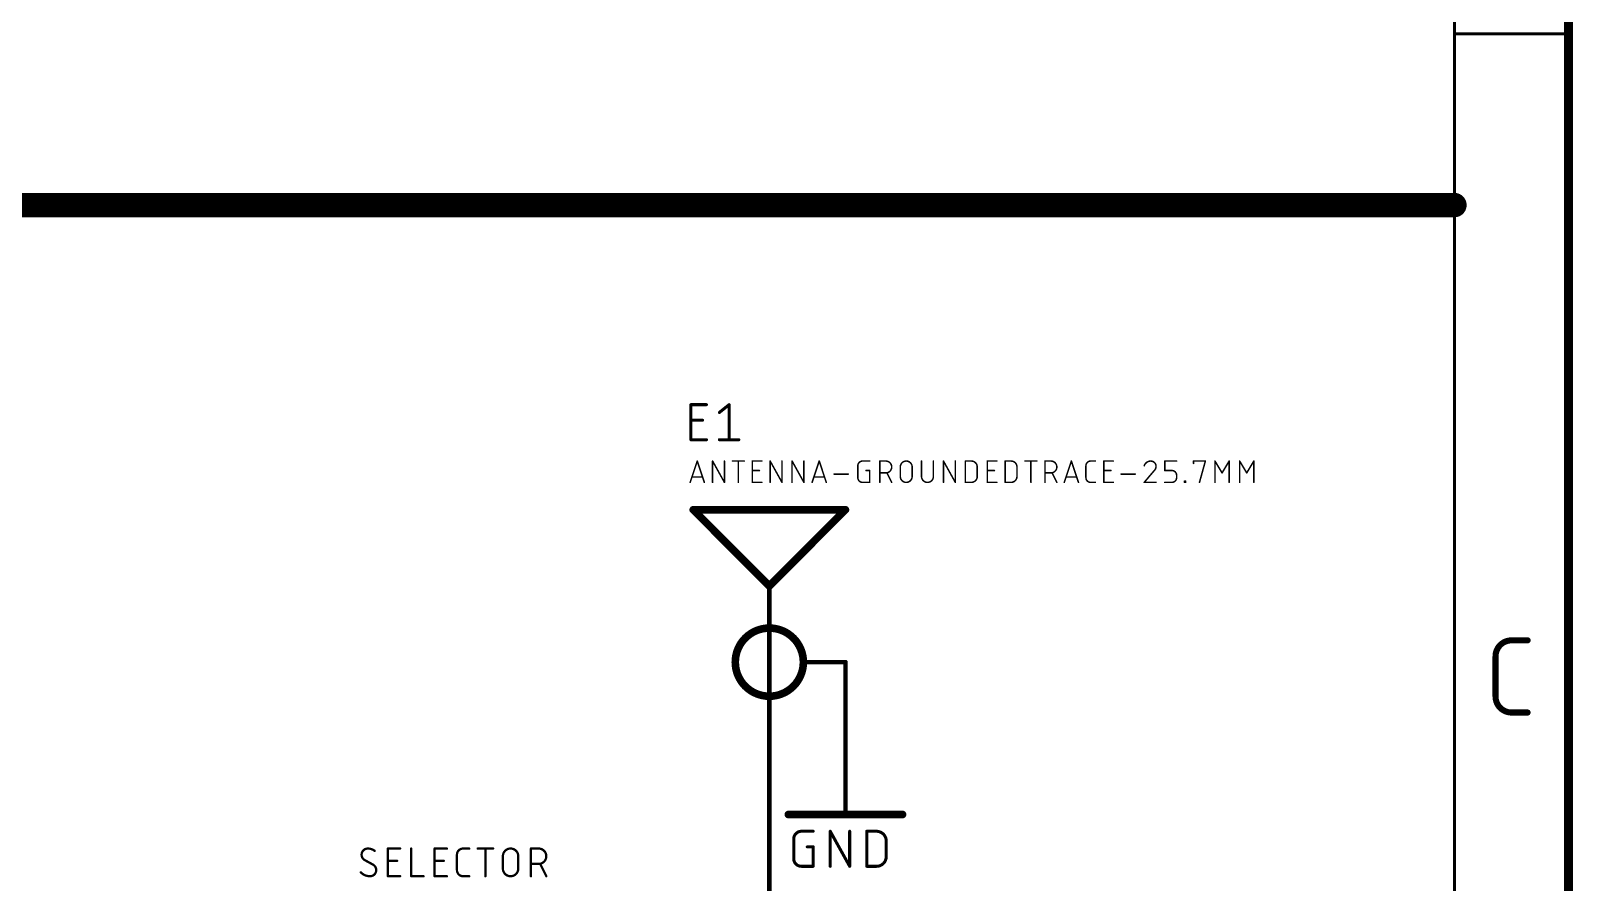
# Model space of a CAD drawing. Extents: x 0 to 261, y -15 to 164.
# Drawn here: x 209 to 260.5, y 46 to 74.4 of the extents above; entities that cross this region are included whole.
import ezdxf

# ---------------------------------------------------------------- set-up
doc = ezdxf.new("R2010")
doc.units = 0
for name, color, linetype in [('91', 110, 'CONTINUOUS'), ('94', 12, 'CONTINUOUS'), ('95', 253, 'CONTINUOUS'), ('96', 253, 'CONTINUOUS')]:
    doc.layers.add(name, color=color, linetype=linetype)

msp = doc.modelspace()

# ---------------------------------------------------------------- linework, layer by layer
at = {"layer": '91', "const_width": 0.1524}
msp.add_lwpolyline([(233.68, 43.18), (233.68, 50.8)], dxfattribs=at)
at = {"layer": '91', "const_width": 0.0762}
msp.add_lwpolyline([(233.7181, 50.8, 1), (233.6419, 50.8)], format="xyb", dxfattribs=at)
at = {"layer": '94'}
for points, const_width in [([(260.35, -15.24), (260.35, 163.83)], 0.3), ([(256.54, -11.43), (256.54, 160.02)], 0.1), ([(260.35, 74.295), (256.54, 74.295)], 0.1), ([(231.14, 58.42), (236.22, 58.42)], 0.254), ([(233.68, 55.88), (231.14, 58.42)], 0.254), ([(233.68, 55.88), (236.22, 58.42)], 0.254), ([(233.68, 55.88), (233.68, 53.34)], 0.1524), ([(258.445, 54.0672), (258.9798, 54.0672)], 0.2032), ([(257.9102, 52.1952), (257.9102, 53.5323)], 0.2032), ([(233.68, 50.8), (233.68, 53.34)], 0.1524), ([(234.95, 53.34), (236.22, 53.34)], 0.1524), ([(236.22, 50.8), (236.22, 53.34)], 0.1524), ([(258.9798, 51.6604), (258.445, 51.6604)], 0.2032), ([(236.22, 50.8), (236.22, 48.26)], 0.1524), ([(234.315, 48.26), (238.125, 48.26)], 0.254)]:
    msp.add_lwpolyline(points, dxfattribs=dict(at, const_width=const_width))
for points, const_width in [([(256.54, 74.32, 1), (256.54, 74.27)], 0.05), ([(260.35, 74.27, 1), (260.35, 74.32)], 0.05), ([(231.14, 58.4835, 1), (231.14, 58.3565)], 0.127), ([(231.1849, 58.4649, 1), (231.0951, 58.3751)], 0.127), ([(236.2649, 58.3751, 1), (236.1751, 58.4649)], 0.127), ([(236.22, 58.3565, 1), (236.22, 58.4835)], 0.127), ([(233.6351, 55.9249, 1), (233.7249, 55.8351)], 0.127), ([(233.6351, 55.8351, 1), (233.7249, 55.9249)], 0.127), ([(233.7181, 55.88, 1), (233.6419, 55.88)], 0.0762), ([(233.68, 52.2041, 1), (233.68, 54.4759, 1), (233.68, 52.2041)], 0.254), ([(258.445, 54.0672, 0.4142), (257.9102, 53.5323)], 0.2032), ([(258.445, 54.118, 1), (258.445, 54.0164)], 0.1016), ([(258.445, 54.0164, 1), (258.445, 54.1179)], 0.1016), ([(258.9798, 54.0164, 1), (258.9798, 54.118)], 0.1016), ([(257.961, 53.5323, 1), (257.8594, 53.5323)], 0.1016), ([(257.8594, 53.5323, 1), (257.961, 53.5323)], 0.1016), ([(233.7181, 53.34, 1), (233.6419, 53.34)], 0.0762), ([(233.6419, 53.34, 1), (233.7181, 53.34)], 0.0762), ([(234.95, 53.3781, 1), (234.95, 53.3019)], 0.0762), ([(236.2581, 53.34, 1), (236.1819, 53.34)], 0.0762), ([(236.22, 53.3019, 1), (236.22, 53.3781)], 0.0762), ([(257.9102, 52.1952, 0.4142), (258.445, 51.6604)], 0.2032), ([(257.961, 52.1952, 1), (257.8594, 52.1952)], 0.1016), ([(257.8594, 52.1952, 1), (257.961, 52.1952)], 0.1016), ([(258.445, 51.7112, 1), (258.445, 51.6095)], 0.1016), ([(258.445, 51.6095, 1), (258.445, 51.7112)], 0.1016), ([(258.9798, 51.6095, 1), (258.9798, 51.7112)], 0.1016), ([(233.6419, 50.8, 1), (233.7181, 50.8)], 0.0762), ([(236.2581, 50.8, 1), (236.1819, 50.8)], 0.0762), ([(236.1819, 50.8, 1), (236.2581, 50.8)], 0.0762), ([(234.315, 48.3235, 1), (234.315, 48.1965)], 0.127), ([(238.125, 48.1965, 1), (238.125, 48.3235)], 0.127), ([(236.1819, 48.26, 1), (236.2581, 48.26)], 0.0762)]:
    msp.add_lwpolyline(points, format="xyb", dxfattribs=dict(at, const_width=const_width))
at = {"layer": '95'}
for points, const_width in [([(127, 68.58), (256.54, 68.58)], 0.8128), ([(231.0638, 60.7568), (231.0638, 61.9252)], 0.1016), ([(231.0638, 61.9252), (231.5831, 61.9252)], 0.1016), ([(232.014, 61.6656), (232.3386, 61.9252)], 0.1016), ([(232.3386, 61.9252), (232.3386, 60.7568)], 0.1016), ([(231.0638, 61.4059), (231.4533, 61.4059)], 0.1016), ([(231.5831, 60.7568), (231.0638, 60.7568)], 0.1016), ([(232.014, 60.7568), (232.6632, 60.7568)], 0.1016), ([(220.9518, 46.2021), (220.9518, 47.1259)], 0.0762), ([(220.9518, 47.1259), (221.3624, 47.1259)], 0.0762), ([(221.7318, 47.1259), (221.7318, 46.2021)], 0.0762), ([(222.5118, 46.2021), (222.5118, 47.1259)], 0.0762), ([(222.5118, 47.1259), (222.9224, 47.1259)], 0.0762), ([(223.2575, 46.4074), (223.2575, 46.9206)], 0.0762), ([(223.4628, 47.1259), (223.6681, 47.1259)], 0.0762), ([(223.9501, 47.1259), (224.4633, 47.1259)], 0.0762), ([(224.2067, 46.2021), (224.2067, 47.1259)], 0.0762), ([(224.7901, 46.4587), (224.7901, 46.8693)], 0.0762), ([(225.3033, 46.8693), (225.3033, 46.4587)], 0.0762), ([(225.7257, 46.2021), (225.7257, 47.1259)], 0.0762), ([(225.7257, 47.1259), (225.9823, 47.1259)], 0.0762), ([(220.4607, 46.587), (220.1784, 46.741)], 0.0762), ([(220.9518, 46.7153), (221.2598, 46.7153)], 0.0762), ([(222.5118, 46.7153), (222.8198, 46.7153)], 0.0762), ([(225.9823, 46.6127), (225.7257, 46.6127)], 0.0762), ([(226.239, 46.2021), (226.0337, 46.6127)], 0.0762), ([(221.3624, 46.2021), (220.9518, 46.2021)], 0.0762), ([(221.7318, 46.2021), (222.1424, 46.2021)], 0.0762), ([(222.9224, 46.2021), (222.5118, 46.2021)], 0.0762), ([(223.6681, 46.2021), (223.4628, 46.2021)], 0.0762)]:
    msp.add_lwpolyline(points, dxfattribs=dict(at, const_width=const_width))
for points, const_width in [([(256.54, 68.3768, 1), (256.54, 68.7832)], 0.4064), ([(231.0892, 61.9252, 1), (231.0384, 61.9252)], 0.0508), ([(231.0638, 61.9506, 1), (231.0638, 61.8998)], 0.0508), ([(231.5831, 61.8998, 1), (231.5831, 61.9506)], 0.0508), ([(232.364, 61.9252, 1), (232.3132, 61.9252)], 0.0508), ([(232.3545, 61.9054, 1), (232.3227, 61.945)], 0.0508), ([(231.0638, 61.4313, 1), (231.0638, 61.3805)], 0.0508), ([(231.4533, 61.3805, 1), (231.4533, 61.4313)], 0.0508), ([(231.9982, 61.6854, 1), (232.0299, 61.6457)], 0.0508), ([(231.0638, 60.7822, 1), (231.0638, 60.7314)], 0.0508), ([(231.0384, 60.7568, 1), (231.0892, 60.7568)], 0.0508), ([(231.5831, 60.7314, 1), (231.5831, 60.7822)], 0.0508), ([(232.014, 60.7822, 1), (232.014, 60.7314)], 0.0508), ([(232.3132, 60.7568, 1), (232.364, 60.7568)], 0.0508), ([(232.6632, 60.7314, 1), (232.6632, 60.7822)], 0.0508), ([(220.2811, 47.1259, 0.4142), (220.0758, 46.9206)], 0.0762), ([(220.0758, 46.9206, 0.2656), (220.1784, 46.741)], 0.0762), ([(220.0948, 46.9206, 1), (220.0567, 46.9206)], 0.0381), ([(220.0567, 46.9206, 1), (220.0948, 46.9206)], 0.0381), ([(220.512, 47.0489, 0.1623), (220.2811, 47.1259)], 0.0762), ([(220.2811, 47.1449, 1), (220.281, 47.1069)], 0.0381), ([(220.281, 47.1068, 1), (220.2811, 47.1449)], 0.0381), ([(220.5006, 47.0337, 1), (220.5234, 47.0642)], 0.0381), ([(220.9518, 47.145, 1), (220.9518, 47.1069)], 0.0381), ([(220.9709, 47.1259, 1), (220.9328, 47.1259)], 0.0381), ([(221.3624, 47.1069, 1), (221.3624, 47.145)], 0.0381), ([(221.7509, 47.1259, 1), (221.7128, 47.1259)], 0.0381), ([(222.5118, 47.145, 1), (222.5118, 47.1069)], 0.0381), ([(222.5309, 47.1259, 1), (222.4928, 47.1259)], 0.0381), ([(222.9224, 47.1069, 1), (222.9224, 47.145)], 0.0381), ([(223.4628, 47.1259, 0.4142), (223.2575, 46.9206)], 0.0762), ([(223.2766, 46.9206, 1), (223.2385, 46.9206)], 0.0381), ([(223.2385, 46.9206, 1), (223.2766, 46.9206)], 0.0381), ([(223.4628, 47.145, 1), (223.4628, 47.1069)], 0.0381), ([(223.4628, 47.1069, 1), (223.4628, 47.1449)], 0.0381), ([(223.6681, 47.1069, 1), (223.6681, 47.145)], 0.0381), ([(223.9501, 47.145, 1), (223.9501, 47.1069)], 0.0381), ([(224.2257, 47.1259, 1), (224.1876, 47.1259)], 0.0381), ([(224.4633, 47.1069, 1), (224.4633, 47.145)], 0.0381), ([(225.3033, 46.8693, 1), (224.7901, 46.8693)], 0.0762), ([(224.8091, 46.8693, 1), (224.771, 46.8693)], 0.0381), ([(224.771, 46.8693, 1), (224.8091, 46.8693)], 0.0381), ([(225.3224, 46.8693, 1), (225.2843, 46.8693)], 0.0381), ([(225.2843, 46.8693, 1), (225.3224, 46.8693)], 0.0381), ([(225.7257, 47.145, 1), (225.7257, 47.1069)], 0.0381), ([(225.7448, 47.1259, 1), (225.7067, 47.1259)], 0.0381), ([(225.9823, 47.145, 1), (225.9823, 47.1069)], 0.0381), ([(225.9823, 46.6127, 1), (225.9823, 47.1259)], 0.0762), ([(225.9823, 47.1069, 1), (225.9823, 47.145)], 0.0381), ([(220.0501, 46.3304, 0.2), (220.358, 46.2021)], 0.0762), ([(220.0636, 46.3438, 1), (220.0366, 46.317)], 0.0381), ([(220.1875, 46.7577, 1), (220.1693, 46.7243)], 0.0381), ([(220.1687, 46.7246, 1), (220.1881, 46.7574)], 0.0381), ([(220.358, 46.2021, 0.4142), (220.5633, 46.4074)], 0.0762), ([(220.5633, 46.4074, 0.2656), (220.4607, 46.587)], 0.0762), ([(220.4703, 46.6034, 1), (220.451, 46.5706)], 0.0381), ([(220.4516, 46.5703, 1), (220.4698, 46.6037)], 0.0381), ([(220.5824, 46.4074, 1), (220.5443, 46.4074)], 0.0381), ([(220.5443, 46.4074, 1), (220.5824, 46.4074)], 0.0381), ([(220.9518, 46.7344, 1), (220.9518, 46.6963)], 0.0381), ([(221.2598, 46.6963, 1), (221.2598, 46.7344)], 0.0381), ([(222.5118, 46.7344, 1), (222.5118, 46.6963)], 0.0381), ([(222.8198, 46.6963, 1), (222.8198, 46.7344)], 0.0381), ([(223.2575, 46.4074, 0.4142), (223.4628, 46.2021)], 0.0762), ([(223.2766, 46.4074, 1), (223.2385, 46.4074)], 0.0381), ([(223.2385, 46.4074, 1), (223.2766, 46.4074)], 0.0381), ([(224.7901, 46.4587, 1), (225.3033, 46.4587)], 0.0762), ([(224.8091, 46.4587, 1), (224.771, 46.4587)], 0.0381), ([(224.771, 46.4587, 1), (224.8091, 46.4587)], 0.0381), ([(225.3224, 46.4587, 1), (225.2843, 46.4587)], 0.0381), ([(225.2843, 46.4587, 1), (225.3224, 46.4587)], 0.0381), ([(225.7257, 46.6317, 1), (225.7257, 46.5936)], 0.0381), ([(225.9823, 46.6317, 1), (225.9823, 46.5936)], 0.0381), ([(225.9823, 46.5936, 1), (225.9823, 46.6317)], 0.0381), ([(226.0507, 46.6212, 1), (226.0166, 46.6042)], 0.0381), ([(220.358, 46.2211, 1), (220.358, 46.183)], 0.0381), ([(220.358, 46.1831, 1), (220.358, 46.2211)], 0.0381), ([(220.9518, 46.2212, 1), (220.9518, 46.1831)], 0.0381), ([(220.9328, 46.2021, 1), (220.9709, 46.2021)], 0.0381), ([(221.3624, 46.1831, 1), (221.3624, 46.2212)], 0.0381), ([(221.7318, 46.2212, 1), (221.7318, 46.1831)], 0.0381), ([(221.7128, 46.2021, 1), (221.7509, 46.2021)], 0.0381), ([(222.1424, 46.1831, 1), (222.1424, 46.2212)], 0.0381), ([(222.5118, 46.2212, 1), (222.5118, 46.1831)], 0.0381), ([(222.4928, 46.2021, 1), (222.5309, 46.2021)], 0.0381), ([(222.9224, 46.1831, 1), (222.9224, 46.2212)], 0.0381), ([(223.4628, 46.2212, 1), (223.4628, 46.1831)], 0.0381), ([(223.4628, 46.1831, 1), (223.4628, 46.2212)], 0.0381), ([(223.6681, 46.1831, 1), (223.6681, 46.2212)], 0.0381), ([(224.1876, 46.2021, 1), (224.2257, 46.2021)], 0.0381), ([(225.7067, 46.2021, 1), (225.7448, 46.2021)], 0.0381), ([(226.2219, 46.1936, 1), (226.256, 46.2106)], 0.0381)]:
    msp.add_lwpolyline(points, format="xyb", dxfattribs=dict(at, const_width=const_width))
at = {"layer": '96'}
for points, const_width in [([(231.0384, 59.3344), (231.2755, 60.0456)], 0.0508), ([(231.2755, 60.0456), (231.5125, 59.3344)], 0.0508), ([(231.7866, 59.3344), (231.7866, 60.0456)], 0.0508), ([(231.7866, 60.0456), (232.1817, 59.3344)], 0.0508), ([(232.1817, 59.3344), (232.1817, 60.0456)], 0.0508), ([(232.4495, 60.0456), (232.8446, 60.0456)], 0.0508), ([(232.6471, 59.3344), (232.6471, 60.0456)], 0.0508), ([(233.1137, 59.3344), (233.1137, 60.0456)], 0.0508), ([(233.1137, 60.0456), (233.4298, 60.0456)], 0.0508), ([(233.1137, 59.7295), (233.3508, 59.7295)], 0.0508), ([(233.7068, 59.3344), (233.7068, 60.0456)], 0.0508), ([(233.7068, 60.0456), (234.1019, 59.3344)], 0.0508), ([(234.1019, 59.3344), (234.1019, 60.0456)], 0.0508), ([(234.4383, 59.3344), (234.4383, 60.0456)], 0.0508), ([(234.4383, 60.0456), (234.8334, 59.3344)], 0.0508), ([(234.8334, 59.3344), (234.8334, 60.0456)], 0.0508), ([(235.1075, 59.3344), (235.3445, 60.0456)], 0.0508), ([(235.3445, 60.0456), (235.5816, 59.3344)], 0.0508), ([(236.6329, 59.4924), (236.6329, 59.8876)], 0.0508), ([(236.7909, 60.0456), (237.028, 60.0456)], 0.0508), ([(236.9094, 59.7295), (237.028, 59.7295)], 0.0508), ([(237.028, 59.7295), (237.028, 59.3344)], 0.0508), ([(237.3684, 59.3344), (237.3684, 60.0456)], 0.0508), ([(237.3684, 60.0456), (237.566, 60.0456)], 0.0508), ([(238.0502, 59.532), (238.0502, 59.848)], 0.0508), ([(238.4453, 59.848), (238.4453, 59.532)], 0.0508), ([(238.7588, 60.0456), (238.7588, 59.532)], 0.0508), ([(239.1539, 59.532), (239.1539, 60.0456)], 0.0508), ([(239.4903, 59.3344), (239.4903, 60.0456)], 0.0508), ([(239.4903, 60.0456), (239.8855, 59.3344)], 0.0508), ([(239.8855, 59.3344), (239.8855, 60.0456)], 0.0508), ([(240.2219, 59.3344), (240.2219, 60.0456)], 0.0508), ([(240.2219, 60.0456), (240.4194, 60.0456)], 0.0508), ([(240.617, 59.848), (240.617, 59.532)], 0.0508), ([(240.9546, 59.3344), (240.9546, 60.0456)], 0.0508), ([(240.9546, 60.0456), (241.2707, 60.0456)], 0.0508), ([(240.9546, 59.7295), (241.1917, 59.7295)], 0.0508), ([(241.5477, 59.3344), (241.5477, 60.0456)], 0.0508), ([(241.5477, 60.0456), (241.7453, 60.0456)], 0.0508), ([(241.9428, 59.848), (241.9428, 59.532)], 0.0508), ([(242.2107, 60.0456), (242.6058, 60.0456)], 0.0508), ([(242.4082, 59.3344), (242.4082, 60.0456)], 0.0508), ([(242.8777, 59.3344), (242.8777, 60.0456)], 0.0508), ([(242.8777, 60.0456), (243.0752, 60.0456)], 0.0508), ([(243.5199, 59.3344), (243.757, 60.0456)], 0.0508), ([(243.757, 60.0456), (243.994, 59.3344)], 0.0508), ([(244.2434, 59.4924), (244.2434, 59.8876)], 0.0508), ([(244.4014, 60.0456), (244.5595, 60.0456)], 0.0508), ([(244.8408, 59.3344), (244.8408, 60.0456)], 0.0508), ([(244.8408, 60.0456), (245.1569, 60.0456)], 0.0508), ([(244.8408, 59.7295), (245.0779, 59.7295)], 0.0508), ([(246.5241, 59.7295), (246.1883, 59.3344)], 0.0508), ([(246.8741, 59.7295), (246.8741, 60.0456)], 0.0508), ([(246.8741, 60.0456), (247.2692, 60.0456)], 0.0508), ([(247.1112, 59.7295), (246.8741, 59.7295)], 0.0508), ([(247.8342, 59.9666), (247.8342, 60.0456)], 0.0508), ([(247.8342, 60.0456), (248.2293, 60.0456)], 0.0508), ([(248.2293, 60.0456), (248.0318, 59.3344)], 0.0508), ([(248.5491, 59.3344), (248.5491, 60.0456)], 0.0508), ([(248.5491, 60.0456), (248.7861, 59.6505)], 0.0508), ([(248.7861, 59.6505), (249.0232, 60.0456)], 0.0508), ([(249.0232, 60.0456), (249.0232, 59.3344)], 0.0508), ([(249.372, 59.3344), (249.372, 60.0456)], 0.0508), ([(249.372, 60.0456), (249.6091, 59.6505)], 0.0508), ([(249.6091, 59.6505), (249.8462, 60.0456)], 0.0508), ([(249.8462, 60.0456), (249.8462, 59.3344)], 0.0508), ([(231.4533, 59.5122), (231.0977, 59.5122)], 0.0508), ([(233.4298, 59.3344), (233.1137, 59.3344)], 0.0508), ([(235.5223, 59.5122), (235.1667, 59.5122)], 0.0508), ([(235.839, 59.611), (236.3131, 59.611)], 0.0508), ([(237.028, 59.3344), (236.7909, 59.3344)], 0.0508), ([(237.566, 59.6505), (237.3684, 59.6505)], 0.0508), ([(237.7635, 59.3344), (237.6055, 59.6505)], 0.0508), ([(240.4194, 59.3344), (240.2219, 59.3344)], 0.0508), ([(241.2707, 59.3344), (240.9546, 59.3344)], 0.0508), ([(241.7453, 59.3344), (241.5477, 59.3344)], 0.0508), ([(243.0752, 59.6505), (242.8777, 59.6505)], 0.0508), ([(243.2728, 59.3344), (243.1147, 59.6505)], 0.0508), ([(243.9348, 59.5122), (243.5792, 59.5122)], 0.0508), ([(244.5595, 59.3344), (244.4014, 59.3344)], 0.0508), ([(245.1569, 59.3344), (244.8408, 59.3344)], 0.0508), ([(245.4173, 59.611), (245.8914, 59.611)], 0.0508), ([(246.1883, 59.3344), (246.5834, 59.3344)], 0.0508), ([(246.8741, 59.3344), (247.1112, 59.3344)], 0.0508), ([(247.2692, 59.4924), (247.2692, 59.5715)], 0.0508), ([(247.5319, 59.3344), (247.5319, 59.3739)], 0.0508), ([(247.5319, 59.3739), (247.5714, 59.3739)], 0.0508), ([(247.5714, 59.3344), (247.5319, 59.3344)], 0.0508), ([(247.5714, 59.3739), (247.5714, 59.3344)], 0.0508), ([(234.4928, 46.7924), (234.4928, 47.4416)], 0.1016), ([(234.7524, 47.7012), (235.1419, 47.7012)], 0.1016), ([(235.712, 46.5328), (235.712, 47.7012)], 0.1016), ([(235.712, 47.7012), (236.3611, 46.5328)], 0.1016), ([(236.3611, 46.5328), (236.3611, 47.7012)], 0.1016), ([(236.9312, 46.5328), (236.9312, 47.7012)], 0.1016), ([(236.9312, 47.7012), (237.2557, 47.7012)], 0.1016), ([(237.5803, 47.3766), (237.5803, 46.8574)], 0.1016), ([(234.9472, 47.1819), (235.1419, 47.1819)], 0.1016), ([(235.1419, 47.1819), (235.1419, 46.5328)], 0.1016), ([(235.1419, 46.5328), (234.7524, 46.5328)], 0.1016), ([(237.2557, 46.5328), (236.9312, 46.5328)], 0.1016)]:
    msp.add_lwpolyline(points, dxfattribs=dict(at, const_width=const_width))
for points, const_width in [([(231.2875, 60.0496, 1), (231.2634, 60.0416)], 0.0254), ([(231.2875, 60.0416, 1), (231.2634, 60.0496)], 0.0254), ([(231.7993, 60.0456, 1), (231.7739, 60.0456)], 0.0254), ([(231.7977, 60.0518, 1), (231.7755, 60.0394)], 0.0254), ([(232.1944, 60.0456, 1), (232.169, 60.0456)], 0.0254), ([(232.4495, 60.0583, 1), (232.4495, 60.0329)], 0.0254), ([(232.6598, 60.0456, 1), (232.6344, 60.0456)], 0.0254), ([(232.8446, 60.0329, 1), (232.8446, 60.0583)], 0.0254), ([(233.1264, 60.0456, 1), (233.101, 60.0456)], 0.0254), ([(233.1137, 60.0583, 1), (233.1137, 60.0329)], 0.0254), ([(233.1137, 59.7422, 1), (233.1137, 59.7168)], 0.0254), ([(233.3508, 59.7168, 1), (233.3508, 59.7422)], 0.0254), ([(233.4298, 60.0329, 1), (233.4298, 60.0583)], 0.0254), ([(233.7195, 60.0456, 1), (233.6941, 60.0456)], 0.0254), ([(233.7179, 60.0518, 1), (233.6957, 60.0394)], 0.0254), ([(234.1146, 60.0456, 1), (234.0892, 60.0456)], 0.0254), ([(234.451, 60.0456, 1), (234.4256, 60.0456)], 0.0254), ([(234.4494, 60.0518, 1), (234.4272, 60.0394)], 0.0254), ([(234.8461, 60.0456, 1), (234.8207, 60.0456)], 0.0254), ([(235.3566, 60.0496, 1), (235.3325, 60.0416)], 0.0254), ([(235.3566, 60.0416, 1), (235.3325, 60.0496)], 0.0254), ([(236.7909, 60.0456, 0.4142), (236.6329, 59.8876)], 0.0508), ([(236.6456, 59.8876, 1), (236.6202, 59.8876)], 0.0254), ([(236.6202, 59.8876, 1), (236.6456, 59.8876)], 0.0254), ([(236.7909, 60.0583, 1), (236.7909, 60.0329)], 0.0254), ([(236.7909, 60.0329, 1), (236.7909, 60.0583)], 0.0254), ([(236.9094, 59.7422, 1), (236.9094, 59.7168)], 0.0254), ([(237.0407, 59.7295, 1), (237.0153, 59.7295)], 0.0254), ([(237.028, 60.0329, 1), (237.028, 60.0583)], 0.0254), ([(237.028, 59.7168, 1), (237.028, 59.7422)], 0.0254), ([(237.3811, 60.0456, 1), (237.3557, 60.0456)], 0.0254), ([(237.3684, 60.0583, 1), (237.3684, 60.0329)], 0.0254), ([(237.566, 59.6505, 1), (237.566, 60.0456)], 0.0508), ([(237.566, 60.0583, 1), (237.566, 60.0329)], 0.0254), ([(237.566, 60.0329, 1), (237.566, 60.0583)], 0.0254), ([(238.4453, 59.848, 1), (238.0502, 59.848)], 0.0508), ([(238.0629, 59.848, 1), (238.0375, 59.848)], 0.0254), ([(238.0375, 59.848, 1), (238.0629, 59.848)], 0.0254), ([(238.458, 59.848, 1), (238.4326, 59.848)], 0.0254), ([(238.4326, 59.848, 1), (238.458, 59.848)], 0.0254), ([(238.7715, 60.0456, 1), (238.7461, 60.0456)], 0.0254), ([(239.1666, 60.0456, 1), (239.1412, 60.0456)], 0.0254), ([(239.503, 60.0456, 1), (239.4776, 60.0456)], 0.0254), ([(239.5014, 60.0518, 1), (239.4792, 60.0394)], 0.0254), ([(239.8982, 60.0456, 1), (239.8728, 60.0456)], 0.0254), ([(240.2346, 60.0456, 1), (240.2092, 60.0456)], 0.0254), ([(240.2219, 60.0583, 1), (240.2219, 60.0329)], 0.0254), ([(240.617, 59.848, 0.4142), (240.4194, 60.0456)], 0.0508), ([(240.4194, 60.0583, 1), (240.4194, 60.0329)], 0.0254), ([(240.4194, 60.0329, 1), (240.4194, 60.0583)], 0.0254), ([(240.6297, 59.848, 1), (240.6043, 59.848)], 0.0254), ([(240.6043, 59.848, 1), (240.6297, 59.848)], 0.0254), ([(240.9673, 60.0456, 1), (240.9419, 60.0456)], 0.0254), ([(240.9546, 60.0583, 1), (240.9546, 60.0329)], 0.0254), ([(240.9546, 59.7422, 1), (240.9546, 59.7168)], 0.0254), ([(241.1917, 59.7168, 1), (241.1917, 59.7422)], 0.0254), ([(241.2707, 60.0329, 1), (241.2707, 60.0583)], 0.0254), ([(241.5604, 60.0456, 1), (241.535, 60.0456)], 0.0254), ([(241.5477, 60.0583, 1), (241.5477, 60.0329)], 0.0254), ([(241.9428, 59.848, 0.4142), (241.7453, 60.0456)], 0.0508), ([(241.7453, 60.0583, 1), (241.7453, 60.0329)], 0.0254), ([(241.7453, 60.0329, 1), (241.7453, 60.0583)], 0.0254), ([(241.9555, 59.848, 1), (241.9301, 59.848)], 0.0254), ([(241.9301, 59.848, 1), (241.9555, 59.848)], 0.0254), ([(242.2107, 60.0583, 1), (242.2107, 60.0329)], 0.0254), ([(242.4209, 60.0456, 1), (242.3955, 60.0456)], 0.0254), ([(242.6058, 60.0329, 1), (242.6058, 60.0583)], 0.0254), ([(242.8904, 60.0456, 1), (242.865, 60.0456)], 0.0254), ([(242.8777, 60.0583, 1), (242.8777, 60.0329)], 0.0254), ([(243.0752, 59.6505, 1), (243.0752, 60.0456)], 0.0508), ([(243.0752, 60.0583, 1), (243.0752, 60.0329)], 0.0254), ([(243.0752, 60.0329, 1), (243.0752, 60.0583)], 0.0254), ([(243.769, 60.0496, 1), (243.7449, 60.0416)], 0.0254), ([(243.769, 60.0416, 1), (243.7449, 60.0496)], 0.0254), ([(244.4014, 60.0456, 0.4142), (244.2434, 59.8876)], 0.0508), ([(244.2561, 59.8876, 1), (244.2307, 59.8876)], 0.0254), ([(244.2307, 59.8876, 1), (244.2561, 59.8876)], 0.0254), ([(244.4014, 60.0583, 1), (244.4014, 60.0329)], 0.0254), ([(244.4014, 60.0329, 1), (244.4014, 60.0583)], 0.0254), ([(244.5595, 60.0329, 1), (244.5595, 60.0583)], 0.0254), ([(244.8535, 60.0456, 1), (244.8281, 60.0456)], 0.0254), ([(244.8408, 60.0583, 1), (244.8408, 60.0329)], 0.0254), ([(244.8408, 59.7422, 1), (244.8408, 59.7168)], 0.0254), ([(245.0779, 59.7168, 1), (245.0779, 59.7422)], 0.0254), ([(245.1569, 60.0329, 1), (245.1569, 60.0583)], 0.0254), ([(246.4056, 60.0456, 0.3252), (246.1883, 59.8876)], 0.0508), ([(246.1762, 59.8915, 1), (246.2004, 59.8836)], 0.0254), ([(246.5834, 59.8678, 0.4142), (246.4056, 60.0456)], 0.0508), ([(246.4056, 60.0583, 1), (246.4056, 60.0329)], 0.0254), ([(246.4056, 60.0329, 1), (246.4056, 60.0583)], 0.0254), ([(246.5241, 59.7295, 0.2052), (246.5834, 59.8678)], 0.0508), ([(246.5154, 59.7387, 1), (246.5329, 59.7203)], 0.0254), ([(246.5338, 59.7213, 1), (246.5145, 59.7377)], 0.0254), ([(246.5961, 59.8678, 1), (246.5707, 59.8678)], 0.0254), ([(246.5707, 59.8678, 1), (246.5961, 59.8678)], 0.0254), ([(246.8868, 60.0456, 1), (246.8614, 60.0456)], 0.0254), ([(246.8741, 60.0583, 1), (246.8741, 60.0329)], 0.0254), ([(246.8741, 59.7422, 1), (246.8741, 59.7168)], 0.0254), ([(246.8614, 59.7295, 1), (246.8868, 59.7295)], 0.0254), ([(247.2692, 59.5715, 0.4142), (247.1112, 59.7295)], 0.0508), ([(247.1112, 59.7422, 1), (247.1112, 59.7168)], 0.0254), ([(247.1112, 59.7168, 1), (247.1112, 59.7422)], 0.0254), ([(247.2692, 60.0329, 1), (247.2692, 60.0583)], 0.0254), ([(247.8469, 60.0456, 1), (247.8215, 60.0456)], 0.0254), ([(247.8342, 60.0583, 1), (247.8342, 60.0329)], 0.0254), ([(247.8215, 59.9666, 1), (247.8469, 59.9666)], 0.0254), ([(248.2415, 60.0422, 1), (248.2171, 60.049)], 0.0254), ([(248.2293, 60.0329, 1), (248.2293, 60.0583)], 0.0254), ([(248.5618, 60.0456, 1), (248.5364, 60.0456)], 0.0254), ([(248.56, 60.0521, 1), (248.5382, 60.0391)], 0.0254), ([(249.0359, 60.0456, 1), (249.0105, 60.0456)], 0.0254), ([(249.0341, 60.0391, 1), (249.0123, 60.0521)], 0.0254), ([(249.3847, 60.0456, 1), (249.3593, 60.0456)], 0.0254), ([(249.3829, 60.0521, 1), (249.3611, 60.0391)], 0.0254), ([(249.8589, 60.0456, 1), (249.8335, 60.0456)], 0.0254), ([(249.857, 60.0391, 1), (249.8353, 60.0521)], 0.0254), ([(231.0264, 59.3384, 1), (231.0504, 59.3304)], 0.0254), ([(231.0977, 59.5249, 1), (231.0977, 59.4995)], 0.0254), ([(231.4533, 59.4995, 1), (231.4533, 59.5249)], 0.0254), ([(231.5005, 59.3304, 1), (231.5246, 59.3384)], 0.0254), ([(231.7739, 59.3344, 1), (231.7993, 59.3344)], 0.0254), ([(232.169, 59.3344, 1), (232.1944, 59.3344)], 0.0254), ([(232.1706, 59.3282, 1), (232.1928, 59.3406)], 0.0254), ([(232.6344, 59.3344, 1), (232.6598, 59.3344)], 0.0254), ([(233.1137, 59.3471, 1), (233.1137, 59.3217)], 0.0254), ([(233.101, 59.3344, 1), (233.1264, 59.3344)], 0.0254), ([(233.4298, 59.3217, 1), (233.4298, 59.3471)], 0.0254), ([(233.6941, 59.3344, 1), (233.7195, 59.3344)], 0.0254), ([(234.0892, 59.3344, 1), (234.1146, 59.3344)], 0.0254), ([(234.0908, 59.3282, 1), (234.113, 59.3406)], 0.0254), ([(234.4256, 59.3344, 1), (234.451, 59.3344)], 0.0254), ([(234.8207, 59.3344, 1), (234.8461, 59.3344)], 0.0254), ([(234.8223, 59.3282, 1), (234.8445, 59.3406)], 0.0254), ([(235.0954, 59.3384, 1), (235.1195, 59.3304)], 0.0254), ([(235.1667, 59.5249, 1), (235.1667, 59.4995)], 0.0254), ([(235.5223, 59.4995, 1), (235.5223, 59.5249)], 0.0254), ([(235.5695, 59.3304, 1), (235.5936, 59.3384)], 0.0254), ([(235.839, 59.6237, 1), (235.839, 59.5983)], 0.0254), ([(236.3131, 59.5983, 1), (236.3131, 59.6237)], 0.0254), ([(236.6329, 59.4924, 0.4142), (236.7909, 59.3344)], 0.0508), ([(236.6456, 59.4924, 1), (236.6202, 59.4924)], 0.0254), ([(236.6202, 59.4924, 1), (236.6456, 59.4924)], 0.0254), ([(236.7909, 59.3471, 1), (236.7909, 59.3217)], 0.0254), ([(236.7909, 59.3217, 1), (236.7909, 59.3471)], 0.0254), ([(237.0153, 59.3344, 1), (237.0407, 59.3344)], 0.0254), ([(237.028, 59.3217, 1), (237.028, 59.3471)], 0.0254), ([(237.3684, 59.6632, 1), (237.3684, 59.6378)], 0.0254), ([(237.3557, 59.3344, 1), (237.3811, 59.3344)], 0.0254), ([(237.566, 59.6632, 1), (237.566, 59.6378)], 0.0254), ([(237.566, 59.6378, 1), (237.566, 59.6632)], 0.0254), ([(237.6168, 59.6562, 1), (237.5941, 59.6448)], 0.0254), ([(237.7522, 59.3287, 1), (237.7749, 59.3401)], 0.0254), ([(238.0502, 59.532, 1), (238.4453, 59.532)], 0.0508), ([(238.0629, 59.532, 1), (238.0375, 59.532)], 0.0254), ([(238.0375, 59.532, 1), (238.0629, 59.532)], 0.0254), ([(238.458, 59.532, 1), (238.4326, 59.532)], 0.0254), ([(238.4326, 59.532, 1), (238.458, 59.532)], 0.0254), ([(238.7588, 59.532, 1), (239.1539, 59.532)], 0.0508), ([(238.7715, 59.532, 1), (238.7461, 59.532)], 0.0254), ([(238.7461, 59.532, 1), (238.7715, 59.532)], 0.0254), ([(239.1666, 59.532, 1), (239.1412, 59.532)], 0.0254), ([(239.1412, 59.532, 1), (239.1666, 59.532)], 0.0254), ([(239.4776, 59.3344, 1), (239.503, 59.3344)], 0.0254), ([(239.8728, 59.3344, 1), (239.8982, 59.3344)], 0.0254), ([(239.8744, 59.3282, 1), (239.8966, 59.3406)], 0.0254), ([(240.2219, 59.3471, 1), (240.2219, 59.3217)], 0.0254), ([(240.2092, 59.3344, 1), (240.2346, 59.3344)], 0.0254), ([(240.4194, 59.3344, 0.4142), (240.617, 59.532)], 0.0508), ([(240.4194, 59.3471, 1), (240.4194, 59.3217)], 0.0254), ([(240.4194, 59.3217, 1), (240.4194, 59.3471)], 0.0254), ([(240.6297, 59.532, 1), (240.6043, 59.532)], 0.0254), ([(240.6043, 59.532, 1), (240.6297, 59.532)], 0.0254), ([(240.9546, 59.3471, 1), (240.9546, 59.3217)], 0.0254), ([(240.9419, 59.3344, 1), (240.9673, 59.3344)], 0.0254), ([(241.2707, 59.3217, 1), (241.2707, 59.3471)], 0.0254), ([(241.5477, 59.3471, 1), (241.5477, 59.3217)], 0.0254), ([(241.535, 59.3344, 1), (241.5604, 59.3344)], 0.0254), ([(241.7453, 59.3344, 0.4142), (241.9428, 59.532)], 0.0508), ([(241.7453, 59.3471, 1), (241.7453, 59.3217)], 0.0254), ([(241.7453, 59.3217, 1), (241.7453, 59.3471)], 0.0254), ([(241.9555, 59.532, 1), (241.9301, 59.532)], 0.0254), ([(241.9301, 59.532, 1), (241.9555, 59.532)], 0.0254), ([(242.3955, 59.3344, 1), (242.4209, 59.3344)], 0.0254), ([(242.8777, 59.6632, 1), (242.8777, 59.6378)], 0.0254), ([(242.865, 59.3344, 1), (242.8904, 59.3344)], 0.0254), ([(243.0752, 59.6632, 1), (243.0752, 59.6378)], 0.0254), ([(243.0752, 59.6378, 1), (243.0752, 59.6632)], 0.0254), ([(243.1261, 59.6562, 1), (243.1034, 59.6448)], 0.0254), ([(243.2614, 59.3287, 1), (243.2841, 59.3401)], 0.0254), ([(243.5078, 59.3384, 1), (243.5319, 59.3304)], 0.0254), ([(243.5792, 59.5249, 1), (243.5792, 59.4995)], 0.0254), ([(243.9348, 59.4995, 1), (243.9348, 59.5249)], 0.0254), ([(243.982, 59.3304, 1), (244.0061, 59.3384)], 0.0254), ([(244.2434, 59.4924, 0.4142), (244.4014, 59.3344)], 0.0508), ([(244.2561, 59.4924, 1), (244.2307, 59.4924)], 0.0254), ([(244.2307, 59.4924, 1), (244.2561, 59.4924)], 0.0254), ([(244.4014, 59.3471, 1), (244.4014, 59.3217)], 0.0254), ([(244.4014, 59.3217, 1), (244.4014, 59.3471)], 0.0254), ([(244.5595, 59.3217, 1), (244.5595, 59.3471)], 0.0254), ([(244.8408, 59.3471, 1), (244.8408, 59.3217)], 0.0254), ([(244.8281, 59.3344, 1), (244.8535, 59.3344)], 0.0254), ([(245.1569, 59.3217, 1), (245.1569, 59.3471)], 0.0254), ([(245.4173, 59.6237, 1), (245.4173, 59.5983)], 0.0254), ([(245.8914, 59.5983, 1), (245.8914, 59.6237)], 0.0254), ([(246.1883, 59.3471, 1), (246.1883, 59.3217)], 0.0254), ([(246.1786, 59.3426, 1), (246.198, 59.3262)], 0.0254), ([(246.5834, 59.3217, 1), (246.5834, 59.3471)], 0.0254), ([(246.8741, 59.3471, 1), (246.8741, 59.3217)], 0.0254), ([(247.1112, 59.3344, 0.4142), (247.2692, 59.4924)], 0.0508), ([(247.1112, 59.3471, 1), (247.1112, 59.3217)], 0.0254), ([(247.1112, 59.3217, 1), (247.1112, 59.3471)], 0.0254), ([(247.2819, 59.5715, 1), (247.2565, 59.5715)], 0.0254), ([(247.2565, 59.5715, 1), (247.2819, 59.5715)], 0.0254), ([(247.2819, 59.4924, 1), (247.2565, 59.4924)], 0.0254), ([(247.2565, 59.4924, 1), (247.2819, 59.4924)], 0.0254), ([(247.5446, 59.3739, 1), (247.5192, 59.3739)], 0.0254), ([(247.5319, 59.3866, 1), (247.5319, 59.3612)], 0.0254), ([(247.5319, 59.3471, 1), (247.5319, 59.3217)], 0.0254), ([(247.5192, 59.3344, 1), (247.5446, 59.3344)], 0.0254), ([(247.5841, 59.3739, 1), (247.5588, 59.3739)], 0.0254), ([(247.5588, 59.3344, 1), (247.5841, 59.3344)], 0.0254), ([(247.5714, 59.3612, 1), (247.5714, 59.3866)], 0.0254), ([(247.5714, 59.3217, 1), (247.5714, 59.3471)], 0.0254), ([(248.0195, 59.3378, 1), (248.044, 59.331)], 0.0254), ([(248.5364, 59.3344, 1), (248.5618, 59.3344)], 0.0254), ([(248.7752, 59.657, 1), (248.797, 59.644)], 0.0254), ([(248.7752, 59.644, 1), (248.797, 59.657)], 0.0254), ([(249.0105, 59.3344, 1), (249.0359, 59.3344)], 0.0254), ([(249.3593, 59.3344, 1), (249.3847, 59.3344)], 0.0254), ([(249.5982, 59.657, 1), (249.62, 59.644)], 0.0254), ([(249.5982, 59.644, 1), (249.62, 59.657)], 0.0254), ([(249.8335, 59.3344, 1), (249.8589, 59.3344)], 0.0254), ([(234.7524, 47.7012, 0.4142), (234.4928, 47.4416)], 0.1016), ([(234.5182, 47.4416, 1), (234.4674, 47.4416)], 0.0508), ([(234.4674, 47.4416, 1), (234.5182, 47.4416)], 0.0508), ([(234.7524, 47.7266, 1), (234.7524, 47.6758)], 0.0508), ([(234.7524, 47.6758, 1), (234.7524, 47.7266)], 0.0508), ([(235.1419, 47.6758, 1), (235.1419, 47.7266)], 0.0508), ([(235.7374, 47.7012, 1), (235.6866, 47.7012)], 0.0508), ([(235.7342, 47.7135, 1), (235.6898, 47.6889)], 0.0508), ([(236.3865, 47.7012, 1), (236.3357, 47.7012)], 0.0508), ([(236.9566, 47.7012, 1), (236.9058, 47.7012)], 0.0508), ([(236.9312, 47.7266, 1), (236.9312, 47.6758)], 0.0508), ([(237.5803, 47.3766, 0.4142), (237.2557, 47.7012)], 0.1016), ([(237.2557, 47.7266, 1), (237.2557, 47.6758)], 0.0508), ([(237.2557, 47.6758, 1), (237.2557, 47.7266)], 0.0508), ([(237.6057, 47.3766, 1), (237.5549, 47.3766)], 0.0508), ([(237.5549, 47.3766, 1), (237.6057, 47.3766)], 0.0508), ([(234.4928, 46.7924, 0.4142), (234.7524, 46.5328)], 0.1016), ([(234.5182, 46.7924, 1), (234.4674, 46.7924)], 0.0508), ([(234.9472, 47.2073, 1), (234.9472, 47.1565)], 0.0508), ([(235.1673, 47.1819, 1), (235.1165, 47.1819)], 0.0508), ([(235.1419, 47.1565, 1), (235.1419, 47.2073)], 0.0508), ([(237.2557, 46.5328, 0.4142), (237.5803, 46.8574)], 0.1016), ([(237.6057, 46.8574, 1), (237.5549, 46.8574)], 0.0508), ([(237.5549, 46.8574, 1), (237.6057, 46.8574)], 0.0508), ([(234.4674, 46.7924, 1), (234.5182, 46.7924)], 0.0508), ([(234.7524, 46.5582, 1), (234.7524, 46.5074)], 0.0508), ([(234.7524, 46.5074, 1), (234.7524, 46.5582)], 0.0508), ([(235.1165, 46.5328, 1), (235.1673, 46.5328)], 0.0508), ([(235.1419, 46.5074, 1), (235.1419, 46.5582)], 0.0508), ([(235.6866, 46.5328, 1), (235.7374, 46.5328)], 0.0508), ([(236.3357, 46.5328, 1), (236.3865, 46.5328)], 0.0508), ([(236.3389, 46.5205, 1), (236.3833, 46.5451)], 0.0508), ([(236.9312, 46.5582, 1), (236.9312, 46.5074)], 0.0508), ([(236.9058, 46.5328, 1), (236.9566, 46.5328)], 0.0508), ([(237.2557, 46.5582, 1), (237.2557, 46.5074)], 0.0508), ([(237.2557, 46.5074, 1), (237.2557, 46.5582)], 0.0508)]:
    msp.add_lwpolyline(points, format="xyb", dxfattribs=dict(at, const_width=const_width))

doc.saveas('drawing.dxf')
